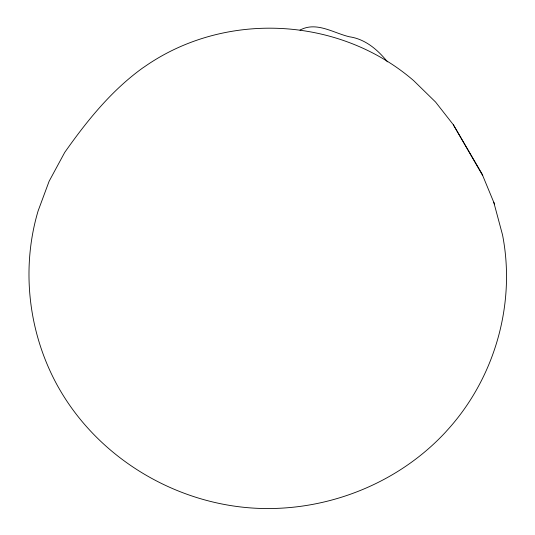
<?xml version="1.0" encoding="UTF-8"?>
<svg xmlns="http://www.w3.org/2000/svg" width="535" height="535" viewBox="0 0 535 535"><rect width="100%" height="100%" fill="white"/><g stroke="black" fill="none" stroke-linecap="round" stroke-linejoin="round"><path stroke-width="0.8" d="M300.021 30.087C316.466 21.173 333.432 33.05 349.469 36.795C365.305 39.055 377.763 49.815 387.48 61.853M494.547 204.169L481.995 173.828L453.326 124.729L435.59 102.065L413.669 80.631C339.27 16.364 224.774 10.406 144.263 66.935L142.711 67.952C111.32 90.555 86.81 121.044 64.702 152.442L49.106 181.285L38.092 210.977C20.798 269.179 28.509 333.526 57.94 386.504L58.368 387.233C98.132 457.873 175.239 504.064 255.911 508.25C326.437 511.781 397.806 483.841 445.856 431.819L446.377 431.197C494.387 379.141 516.121 304.515 502.532 234.898L493.765 202.237M453.326 124.729L482.731 175.64"/></g></svg>
